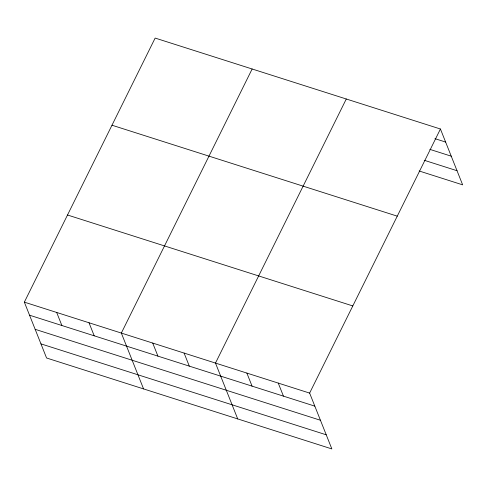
<?xml version="1.0" encoding="UTF-8"?>
<svg xmlns="http://www.w3.org/2000/svg" width="487" height="487" viewBox="0 0 487 487"><rect width="100%" height="100%" fill="white"/><g stroke="black" fill="none" stroke-linecap="round" stroke-linejoin="round"><path stroke-width="0.73" d="M440.431 129.006L309.629 393.088L331.854 448.929L46.569 357.994L24.35 302.147L155.146 38.071L440.431 129.006L462.65 184.853L419.143 170.98M252.144 68.99L121.342 333.071L143.568 388.912M346.287 99.001L215.485 363.077L237.711 418.917M434.921 138.649L445.623 142.058M429.844 149.363L451.242 156.181M424.226 160.272L457.031 170.73M111.986 125.214L397.264 216.155M67.516 215.004L352.795 305.939M24.35 302.147L309.629 393.088M29.543 315.199L314.821 406.14M35.161 329.322L320.44 420.257M40.951 343.871L326.229 434.806M278.247 383.086L283.44 396.138M246.866 373.079L252.059 386.13M184.104 353.075L189.303 366.127M152.723 343.073L157.922 356.125M89.011 322.765L94.204 335.811M56.681 312.453L61.873 325.505"/></g></svg>
